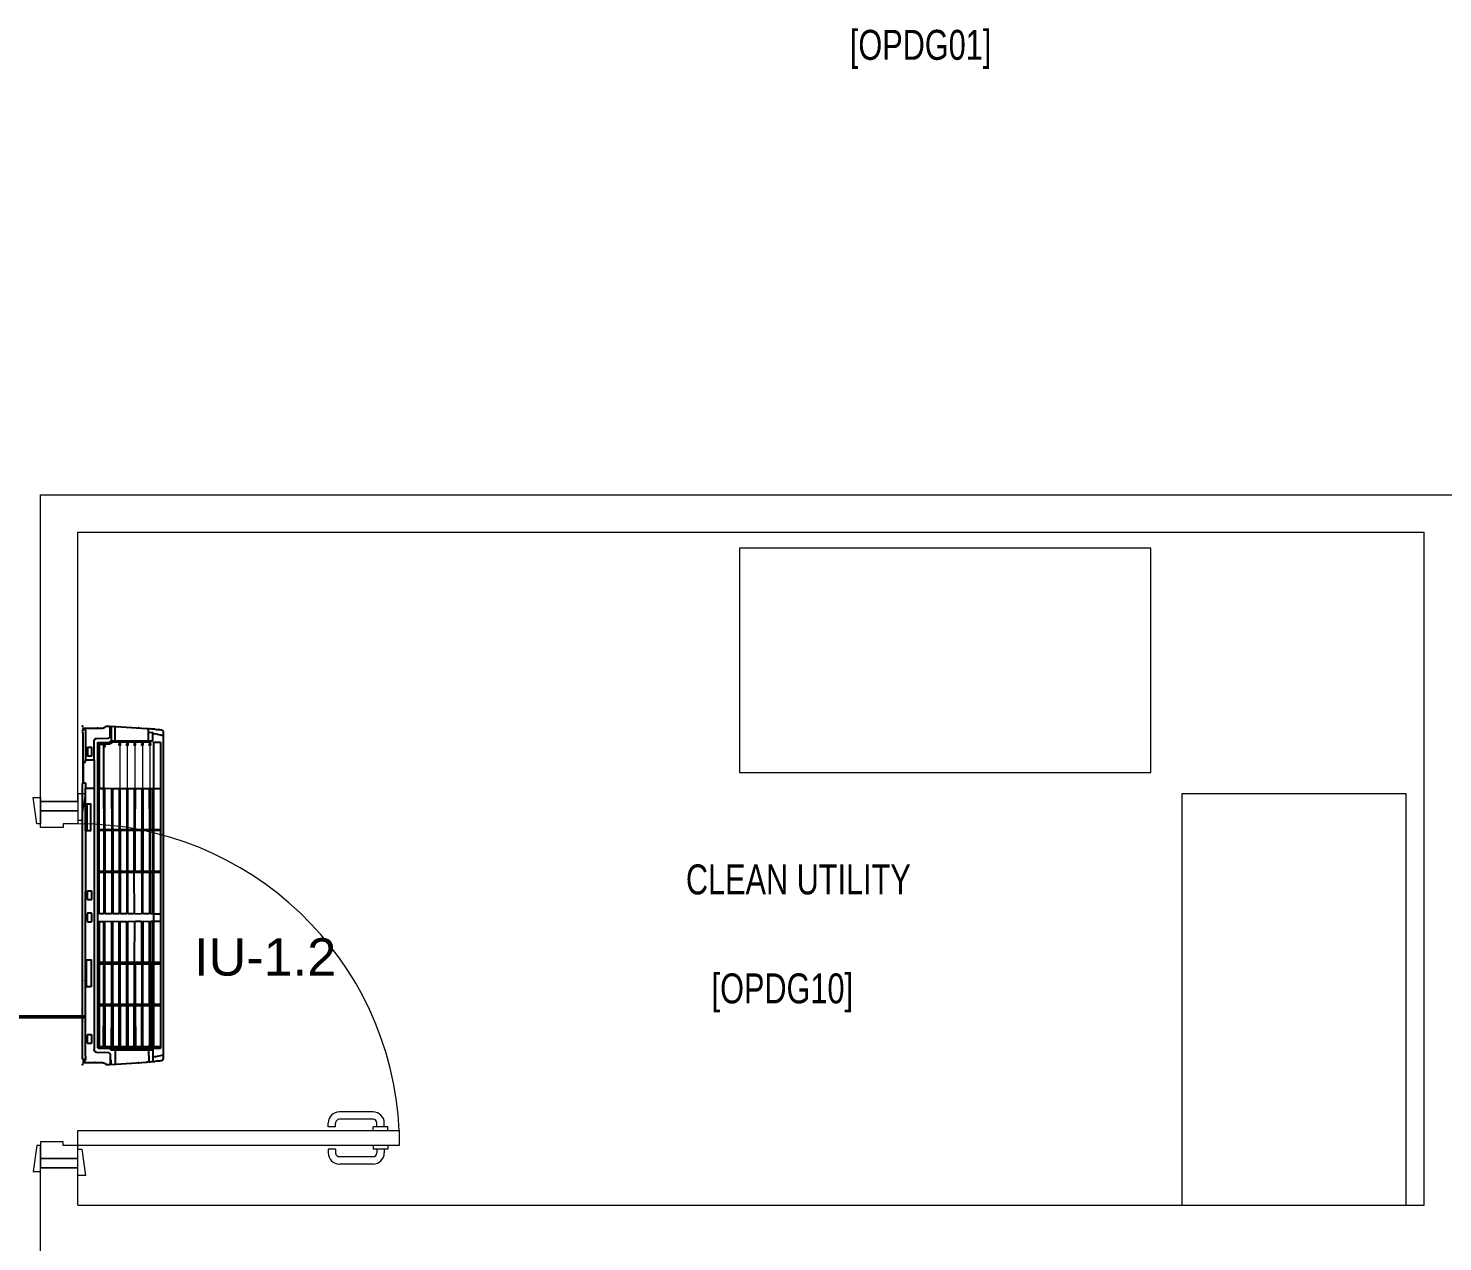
# Model space of a CAD drawing. Header units: millimetres. Extents: x -160614 to 59925, y -157025 to 0.
# Drawn here: x -135992 to -132209, y -107740 to -104495 of the extents above; entities that cross this region are included whole.
import ezdxf

# ---------------------------------------------------------------- set-up
doc = ezdxf.new("R2010")
doc.units = ezdxf.units.MM
doc.header["$LTSCALE"] = 8
for name, color, linetype, lineweight in [('72_EGR_BASE_TEXT', 9, 'Continuous', 5), ('72_EGR_EQP_TAG', 9, 'Continuous', 5), ('LOADING', 9, 'Continuous', 5), ('Walls', 9, 'Continuous', 5), ('Wooden Joinery', 9, 'Continuous', 5)]:
    doc.layers.add(name, color=color, linetype=linetype, lineweight=lineweight)
for name, color, linetype in [('A-Wall-cmu-patt', 9, 'Continuous'), ('DVM_INDOOR', 9, 'Continuous'), ('DVM_UNIT_BP', 9, 'Continuous'), ('DVM_UNIT_DP', 9, 'Continuous'), ('DVM_UNIT_LP', 9, 'Continuous'), ('REF', 42, 'Continuous')]:
    doc.layers.add(name, color=color, linetype=linetype)
doc.styles.add('ARIAL', font='arial.ttf')
doc.styles.add('X3G_ENTITY_2586FA', font='swisscl.ttf', dxfattribs={"height": 200})
doc.styles.add('X3G_ENTITY_2587E5', font='swisscl.ttf', dxfattribs={"height": 200})
doc.styles.add('X3G_ENTITY_258862', font='swisscl.ttf', dxfattribs={"height": 200})

# ---------------------------------------------------------------- blocks, each defined once
blk = doc.blocks.new('A$C72370EFE')
at = {"layer": 'Wooden Joinery'}
for p, q in [((-0.01, -0.03), (-0.01, -0.07)), ((0, -0.03), (-0.01, -0.03)), ((0.04, -0.03), (0.05, -0.03)), ((0.05, -0.03), (0.05, -0.07)), ((-0.05, -0.07), (-0.05, -0.16)), ((-0.03, -0.07), (-0.03, -0.16)), ((-0.01, -0.04), (-0.02, -0.04)), ((-0.01, -0.06), (-0.02, -0.06)), ((0, -0.07), (-0.01, -0.07)), ((0.04, -0.07), (0.05, -0.07)), ((0.05, -0.04), (0.06, -0.04)), ((0.05, -0.06), (0.06, -0.06)), ((0.07, -0.07), (0.07, -0.16)), ((0.09, -0.07), (0.09, -0.16)), ((-0.01, -0.17), (-0.02, -0.17)), ((-0.01, -0.17), (-0.01, -0.19)), ((0.05, -0.17), (0.06, -0.17)), ((0.05, -0.17), (0.05, -0.19)), ((-0.01, -0.19), (-0.02, -0.19)), ((0.05, -0.19), (0.06, -0.19))]:
    blk.add_line(p, q, dxfattribs=at)
for centre, radius, start, end in [((-0.02, -0.07), 0.03, 90, 180), ((-0.02, -0.07), 0.01, 90, 180), ((0.06, -0.07), 0.03, 0, 90), ((0.06, -0.07), 0.01, 0, 90), ((-0.02, -0.16), 0.03, 180, 270), ((-0.02, -0.16), 0.01, 180, 270), ((0.06, -0.16), 0.01, 270, 0), ((0.06, -0.16), 0.03, 270, 0)]:
    blk.add_arc(centre, radius, start, end, dxfattribs=at)
blk = doc.blocks.new('A$C5DAD61B4')
at = {"layer": 'Wooden Joinery'}
for points in [[(80, 959.1), (80, 969.1), (10, 979.1), (10, 959.1)], [(940, 959.1), (940, 969.1), (1010, 979.1), (1010, 959.1)], [(70, 859.1), (70, 849.1), (0, 839.1), (0, 859.1)], [(120, 859.1), (120, 0), (80, 0), (80, 859.1)], [(950, 859.1), (950, 849.1), (1020, 839.1), (1020, 859.1)]]:
    blk.add_lwpolyline(points, close=True, dxfattribs=at)
for points in [[(45, 859.1), (45, 959.1), (20, 959.1), (20, 859.1), (45, 859.1)], [(45, 859.1), (80, 859.1), (80, 899.1), (90, 899.1), (90, 959.1), (45, 959.1), (45, 859.1)], [(975, 859.1), (940, 859.1), (940, 899.1), (930, 899.1), (930, 959.1), (975, 959.1), (975, 859.1)], [(975, 859.1), (975, 959.1), (1000, 959.1), (1000, 859.1), (975, 859.1)]]:
    blk.add_lwpolyline(points, dxfattribs=at)
blk.add_arc((80, 859.1), 860, 272.666, 0, dxfattribs=at)
at = {"layer": 'Wooden Joinery', "xscale": 999.9999999998854, "yscale": 999.9999999998854, "zscale": 999.9999999998854, "rotation": 180}
blk.add_blockref('A$C72370EFE', (120, 0), dxfattribs=at)
blk = doc.blocks.new('GF1')
at = {"layer": 'LOADING', "color": 9}
for points in [[(-134090.4, -105885.3), (-134090.4, -106485.3), (-132990.4, -106485.3), (-132990.4, -105885.3)], [(-132907.2, -107642.6), (-132307.2, -107642.6), (-132307.2, -106542.6), (-132907.2, -106542.6)]]:
    blk.add_lwpolyline(points, close=True, dxfattribs=at)
at = {"layer": 'Walls', "color": 9}
for p, q in [((-135959.4, -106562.6), (-135959.4, -105742.6)), ((-135959.4, -105742.6), (-132159.4, -105742.6)), ((-135859.4, -106562.6), (-135859.4, -105842.6)), ((-135859.4, -105842.6), (-132259.4, -105842.6)), ((-132259.4, -107642.6), (-132259.4, -105842.6)), ((-135859.4, -106562.6), (-135959.4, -106562.6)), ((-135959.4, -107842.6), (-135959.4, -107542.6)), ((-135859.4, -107542.6), (-135959.4, -107542.6)), ((-135859.4, -107642.6), (-135859.4, -107542.6)), ((-135859.4, -107642.6), (-132259.4, -107642.6))]:
    blk.add_line(p, q, dxfattribs=at)
at = {"layer": 'Wooden Joinery', "color": 9, "rotation": 89.99999999999999}
blk.add_blockref('A$C5DAD61B4', (-135000.3, -107562.6), dxfattribs=at)
at = {"layer": '72_EGR_BASE_TEXT', "color": 9, "char_height": 80, "attachment_point": 2}
for s, insert, style in [('[OPDG01]', (-133605.8, -104499.7), 'X3G_ENTITY_2587E5'), ('CLEAN UTILITY', (-133932.7, -106731.2, 0), 'X3G_ENTITY_258862'), ('[OPDG10]', (-133975.6, -107022.6), 'X3G_ENTITY_2586FA')]:
    blk.add_mtext(s, dxfattribs=dict(at, insert=insert, style=style))
blk = doc.blocks.new('mmmm')
at = {"layer": 'DVM_INDOOR', "color": 0}
for p, q in [((118.9199, -9.2661), (118.9184, -9.2661)), ((118.9184, -9.2661), (118.9184, -9.938)), ((118.9199, -9.2661), (118.9254, -9.266)), ((118.9258, -9.2739), (118.9256, -9.2679)), ((118.976, -9.253), (118.9859, -9.2529)), ((118.9859, -9.2529), (118.9859, -9.2549)), ((118.9859, -9.2549), (118.9879, -9.2548)), ((118.9859, -9.2775), (118.9859, -9.2549)), ((118.9859, -9.2648), (118.9879, -9.2648)), ((118.9879, -9.2529), (119.0741, -9.259)), ((118.9879, -9.2548), (118.9879, -9.2529)), ((118.9879, -9.2548), (118.9879, -9.2648)), ((118.9979, -9.2891), (118.9979, -9.2551)), ((119.0795, -9.289), (119.0797, -9.2602)), ((119.09, -9.2892), (119.0901, -9.2615)), ((119.115, -10.0634), (119.1149, -9.2675)), ((118.9258, -9.2739), (118.9258, -9.6742)), ((118.9464, -9.9264), (118.9464, -9.2895)), ((118.9527, -9.283), (118.9809, -9.2825)), ((118.9554, -9.2944), (118.9554, -10.0365)), ((118.9564, -9.2934), (118.9844, -9.2931)), ((118.9589, -9.3963), (118.9589, -9.2975)), ((118.9596, -9.2968), (118.9695, -9.2969)), ((118.9698, -9.2975), (118.9701, -9.3962)), ((118.9724, -9.3963), (118.9724, -9.2975)), ((118.9731, -9.2968), (118.9889, -9.2969)), ((118.9879, -9.2891), (119.09, -9.2892)), ((118.9892, -9.2891), (118.9895, -9.3961)), ((118.9893, -9.2923), (118.9925, -9.2923)), ((118.9919, -9.3963), (118.9919, -9.2975)), ((119.0073, -9.2923), (118.9924, -9.2923)), ((118.9926, -9.2968), (119.0073, -9.2969)), ((119.0077, -9.2975), (119.008, -9.3961)), ((119.008, -9.293), (119.0079, -9.2969)), ((119.0083, -9.301), (119.0098, -9.301)), ((119.0102, -9.293), (119.0102, -9.2961)), ((119.0102, -9.3963), (119.0102, -9.2975)), ((119.0255, -9.2923), (119.0107, -9.2923)), ((119.0109, -9.2968), (119.0256, -9.2969)), ((119.026, -9.2975), (119.0263, -9.3962)), ((119.0262, -9.293), (119.0262, -9.2969)), ((119.0265, -9.301), (119.0284, -9.301)), ((119.0287, -9.3963), (119.0287, -9.2975)), ((119.0288, -9.293), (119.0288, -9.2961)), ((119.0293, -9.2969), (119.0439, -9.2969)), ((119.044, -9.2923), (119.0294, -9.2923)), ((119.0445, -9.2975), (119.0446, -9.3962)), ((119.0446, -9.293), (119.0446, -9.2969)), ((119.045, -9.301), (119.0465, -9.301)), ((119.0469, -9.293), (119.0469, -9.2961)), ((119.047, -9.3963), (119.0471, -9.2971)), ((119.0624, -9.2923), (119.0474, -9.2923)), ((119.0476, -9.2968), (119.0621, -9.2968)), ((119.0628, -9.2975), (119.063, -9.3963)), ((119.0631, -9.293), (119.0631, -9.2969)), ((119.0634, -9.301), (119.065, -9.301)), ((119.0653, -9.293), (119.0653, -9.2961)), ((119.0657, -9.2975), (119.0654, -9.3962)), ((119.066, -9.2968), (119.0808, -9.2969)), ((119.0807, -9.2923), (119.0661, -9.2923)), ((119.0813, -9.3962), (119.0814, -9.2973)), ((119.0814, -9.293), (119.0814, -9.2969)), ((119.0817, -9.301), (119.0833, -9.301)), ((119.0836, -9.2975), (119.0834, -9.2993)), ((119.0838, -9.293), (119.0895, -9.293)), ((119.0838, -9.2961), (119.0838, -9.293)), ((119.0838, -9.2971), (119.0838, -9.2961)), ((119.0895, -9.2961), (119.0838, -9.2961)), ((119.0838, -9.3963), (119.0839, -9.297)), ((119.0843, -9.2968), (119.0886, -9.2968)), ((119.0894, -9.2975), (119.0894, -9.2892)), ((119.0894, -9.2975), (119.0895, -9.3962)), ((119.0925, -9.2969), (119.1069, -9.2969)), ((119.1145, -9.2751), (119.1107, -9.2751)), ((118.9589, -9.4983), (118.9589, -9.4003)), ((118.9596, -9.3969), (118.9694, -9.3969)), ((118.9694, -9.3998), (118.9596, -9.3998)), ((118.9701, -9.4005), (118.9701, -9.4982)), ((118.9724, -9.4005), (118.9724, -9.4982)), ((118.9731, -9.3969), (118.9888, -9.3968)), ((118.9888, -9.3997), (118.9731, -9.3998)), ((118.9895, -9.4003), (118.9895, -9.4982)), ((118.9919, -9.4005), (118.9919, -9.4982)), ((118.9926, -9.3969), (119.0073, -9.3968)), ((119.0073, -9.3997), (118.9926, -9.3998)), ((119.008, -9.4003), (119.008, -9.4982)), ((119.0102, -9.4005), (119.0103, -9.4982)), ((119.0109, -9.3969), (119.0256, -9.3968)), ((119.0256, -9.3997), (119.0109, -9.3998)), ((119.0263, -9.4003), (119.0263, -9.4982)), ((119.0287, -9.4005), (119.0287, -9.4982)), ((119.0294, -9.3969), (119.0439, -9.3968)), ((119.0439, -9.3997), (119.0294, -9.3998)), ((119.0446, -9.4983), (119.0446, -9.4003)), ((119.047, -9.4982), (119.047, -9.4005)), ((119.0477, -9.3969), (119.0623, -9.3969)), ((119.0623, -9.3998), (119.0477, -9.3998)), ((119.063, -9.4984), (119.063, -9.4004)), ((119.0654, -9.4005), (119.0654, -9.4982)), ((119.0661, -9.3969), (119.0807, -9.3968)), ((119.0807, -9.3997), (119.0661, -9.3998)), ((119.0814, -9.4003), (119.0813, -9.4983)), ((119.0837, -9.4982), (119.0838, -9.4005)), ((119.0845, -9.3969), (119.0888, -9.3969)), ((119.0888, -9.3998), (119.0845, -9.3998)), ((119.0895, -9.4004), (119.0894, -9.4983)), ((119.093, -9.3969), (119.1074, -9.3968)), ((119.1074, -9.3997), (119.093, -9.3998)), ((118.9589, -9.6014), (118.9589, -9.5025)), ((118.9596, -9.4989), (118.9694, -9.4989)), ((118.9694, -9.5018), (118.9596, -9.5018)), ((118.9701, -9.5025), (118.9701, -9.6015)), ((118.9724, -9.5025), (118.9724, -9.6014)), ((118.9731, -9.4989), (118.9888, -9.4988)), ((118.9888, -9.5017), (118.9731, -9.5018)), ((118.9895, -9.5023), (118.9896, -9.6014)), ((118.9919, -9.5025), (118.9919, -9.6014)), ((118.9926, -9.4989), (119.0073, -9.4988)), ((119.0073, -9.5017), (118.9926, -9.5018)), ((119.008, -9.5023), (119.008, -9.6014)), ((119.0102, -9.5025), (119.0103, -9.6014)), ((119.0109, -9.4989), (119.0256, -9.4988)), ((119.0256, -9.5017), (119.0109, -9.5018)), ((119.0263, -9.5023), (119.0262, -9.6014)), ((119.0287, -9.5025), (119.0288, -9.6014)), ((119.0294, -9.4989), (119.0439, -9.4988)), ((119.0439, -9.5017), (119.0294, -9.5018)), ((119.0447, -9.6014), (119.0446, -9.5023)), ((119.0477, -9.4989), (119.0623, -9.4989)), ((119.0622, -9.5017), (119.0478, -9.5018)), ((119.0629, -9.5023), (119.0629, -9.6013)), ((119.0654, -9.6014), (119.0654, -9.5025)), ((119.0661, -9.4989), (119.0806, -9.4989)), ((119.0806, -9.5017), (119.0661, -9.5018)), ((119.0813, -9.5023), (119.0813, -9.6015)), ((119.0837, -9.5024), (119.0838, -9.6015)), ((119.0844, -9.4988), (119.0887, -9.4988)), ((119.0887, -9.5017), (119.0844, -9.5017)), ((119.0894, -9.5023), (119.0894, -9.6013)), ((119.093, -9.4989), (119.1074, -9.4988)), ((119.1077, -9.5019), (119.093, -9.5018)), ((118.9596, -9.602), (118.9694, -9.602)), ((118.9731, -9.6021), (118.9888, -9.602)), ((118.9926, -9.6021), (119.0073, -9.602)), ((119.011, -9.602), (119.0255, -9.602)), ((119.0295, -9.6021), (119.044, -9.602)), ((119.0478, -9.6021), (119.0623, -9.6021)), ((119.0661, -9.6021), (119.0807, -9.602)), ((119.0845, -9.6021), (119.0887, -9.6021)), ((119.0929, -9.6023), (119.1074, -9.6022)), ((118.9589, -9.6214), (118.9589, -9.7204)), ((118.9596, -9.6208), (118.9694, -9.6208)), ((118.9701, -9.7204), (118.9701, -9.6214)), ((118.9701, -9.7204), (118.9701, -9.6214)), ((118.9724, -9.7204), (118.9724, -9.6215)), ((118.9731, -9.6208), (118.9888, -9.6208)), ((118.9895, -9.7206), (118.9896, -9.6215)), ((118.9919, -9.7204), (118.9919, -9.6215)), ((118.9926, -9.6208), (119.0073, -9.6209)), ((119.008, -9.7205), (119.008, -9.6214)), ((119.0102, -9.7204), (119.0103, -9.6215)), ((119.011, -9.6208), (119.0255, -9.6209)), ((119.0263, -9.7205), (119.0262, -9.6215)), ((119.0288, -9.6214), (119.0287, -9.7204)), ((119.0295, -9.6208), (119.044, -9.6208)), ((119.0447, -9.6214), (119.0446, -9.7205)), ((119.0478, -9.6207), (119.0623, -9.6208)), ((119.0629, -9.7205), (119.0629, -9.6215)), ((119.0654, -9.6214), (119.0654, -9.7203)), ((119.0661, -9.6208), (119.0807, -9.6208)), ((119.0813, -9.7205), (119.0813, -9.6214)), ((119.0837, -9.7204), (119.0838, -9.6214)), ((119.0845, -9.6208), (119.0887, -9.6208)), ((119.0894, -9.7205), (119.0894, -9.6215)), ((119.0929, -9.6206), (119.1074, -9.6206)), ((118.9258, -9.8224), (118.9258, -9.6742)), ((118.9694, -9.7211), (118.9596, -9.7211)), ((118.9888, -9.7211), (118.9731, -9.7211)), ((119.0073, -9.7211), (118.9926, -9.7211)), ((119.0256, -9.7211), (119.0109, -9.7211)), ((119.0439, -9.7211), (119.0294, -9.7211)), ((119.0622, -9.7211), (119.0478, -9.7211)), ((119.0806, -9.7211), (119.0661, -9.721)), ((119.1077, -9.721), (119.093, -9.7211)), ((118.9589, -9.7246), (118.9589, -9.8225)), ((118.9596, -9.7239), (118.9694, -9.7239)), ((118.9701, -9.8224), (118.9701, -9.7246)), ((118.9701, -9.8224), (118.9701, -9.7246)), ((118.9724, -9.8224), (118.9724, -9.7246)), ((118.9731, -9.7239), (118.9888, -9.724)), ((118.9895, -9.8226), (118.9895, -9.7247)), ((118.9919, -9.8224), (118.9919, -9.7246)), ((118.9926, -9.7239), (119.0073, -9.724)), ((119.008, -9.8225), (119.008, -9.7246)), ((119.0102, -9.8224), (119.0103, -9.7246)), ((119.0109, -9.7239), (119.0256, -9.724)), ((119.0263, -9.8225), (119.0263, -9.7246)), ((119.0287, -9.7246), (119.0287, -9.8224)), ((119.0294, -9.7239), (119.0439, -9.724)), ((119.0446, -9.7245), (119.0446, -9.8225)), ((119.047, -9.7246), (119.047, -9.8224)), ((119.0477, -9.7239), (119.0623, -9.7239)), ((119.063, -9.7245), (119.063, -9.8224)), ((119.0654, -9.8224), (119.0654, -9.7246)), ((119.0661, -9.7239), (119.0806, -9.724)), ((119.0814, -9.8225), (119.0813, -9.7245)), ((119.0837, -9.7246), (119.0838, -9.8224)), ((119.0887, -9.7211), (119.0844, -9.7211)), ((119.0844, -9.724), (119.0887, -9.724)), ((119.0895, -9.8224), (119.0894, -9.7246)), ((119.093, -9.7239), (119.1074, -9.724)), ((118.9184, -9.7858), (118.9184, -9.9307)), ((118.9258, -9.8224), (118.9258, -9.9264)), ((118.9694, -9.8231), (118.9596, -9.8231)), ((118.9888, -9.8231), (118.9731, -9.8231)), ((119.0073, -9.8231), (118.9926, -9.8231)), ((119.0256, -9.8231), (119.0109, -9.8231)), ((119.0439, -9.8232), (119.0294, -9.8231)), ((119.0623, -9.823), (119.0477, -9.8231)), ((119.0807, -9.8232), (119.0661, -9.8231)), ((119.0888, -9.8231), (119.0845, -9.8231)), ((119.1074, -9.8232), (119.093, -9.8231)), ((118.9589, -9.8266), (118.9589, -9.9253)), ((118.9596, -9.8259), (118.9694, -9.8259)), ((118.9698, -9.9253), (118.9701, -9.8266)), ((118.9698, -9.9253), (118.9701, -9.8266)), ((118.9724, -9.8266), (118.9724, -9.9253)), ((118.9731, -9.8259), (118.9888, -9.826)), ((118.9893, -9.9251), (118.9895, -9.8267)), ((118.9919, -9.8266), (118.992, -9.9251)), ((118.9926, -9.8259), (119.0073, -9.826)), ((119.0078, -9.9252), (119.008, -9.8267)), ((119.0102, -9.8266), (119.0104, -9.9251)), ((119.0109, -9.8259), (119.0256, -9.826)), ((119.026, -9.9251), (119.0263, -9.8266)), ((119.0287, -9.8266), (119.0288, -9.9251)), ((119.0294, -9.8259), (119.0439, -9.826)), ((119.0445, -9.9251), (119.0446, -9.8266)), ((119.047, -9.8266), (119.0472, -9.9251)), ((119.0477, -9.8259), (119.0623, -9.8259)), ((119.0628, -9.9252), (119.063, -9.8266)), ((119.0657, -9.9253), (119.0654, -9.8266)), ((119.0661, -9.8259), (119.0807, -9.8261)), ((119.0812, -9.9251), (119.0813, -9.8266)), ((119.0839, -9.9251), (119.0838, -9.8265)), ((119.0845, -9.8259), (119.0888, -9.826)), ((119.0894, -9.9252), (119.0895, -9.8266)), ((119.093, -9.8259), (119.1074, -9.826)), ((118.9256, -9.9393), (118.9256, -9.9264)), ((118.9256, -9.9264), (118.9464, -9.9264)), ((118.9464, -9.9955), (118.9464, -9.9264)), ((118.9589, -10.0333), (118.9589, -9.9253)), ((118.9589, -9.9267), (118.9702, -9.9267)), ((118.9596, -9.926), (118.9695, -9.9259)), ((118.9702, -9.9267), (118.9702, -10.0334)), ((118.9731, -9.9262), (118.9886, -9.9258)), ((118.9927, -9.9258), (119.0075, -9.9258)), ((119.0111, -9.9258), (119.0253, -9.9258)), ((119.0296, -9.9258), (119.0437, -9.9258)), ((119.0478, -9.9258), (119.0621, -9.9258)), ((119.0664, -9.9258), (119.0805, -9.926)), ((119.0846, -9.9258), (119.0887, -9.9258)), ((119.0925, -9.9259), (119.1069, -9.9259)), ((118.9184, -9.938), (118.9209, -9.9396)), ((118.9199, -9.9389), (118.9199, -10.0614)), ((118.9209, -9.9394), (118.9256, -9.9393)), ((118.9209, -9.9394), (118.9209, -9.9899)), ((118.9209, -9.9899), (118.9256, -9.99)), ((118.9256, -9.99), (118.9256, -9.9954)), ((118.9256, -9.9954), (118.9464, -9.9955)), ((118.9258, -10.0638), (118.9258, -9.9954)), ((118.9464, -9.9955), (118.9464, -10.0413)), ((118.9702, -10.0341), (118.9701, -10.0295)), ((118.9705, -10.0254), (118.9722, -10.0254)), ((118.9724, -10.0341), (118.9724, -10.0303)), ((119.0083, -10.0297), (119.0098, -10.0297)), ((119.0265, -10.0297), (119.0284, -10.0297)), ((119.045, -10.0297), (119.0465, -10.0297)), ((119.0634, -10.0297), (119.065, -10.0297)), ((119.0817, -10.0297), (119.0833, -10.0297)), ((118.9184, -10.0667), (118.9184, -10.0642)), ((118.9527, -10.0478), (118.9809, -10.0483)), ((118.9564, -10.0375), (118.9844, -10.0377)), ((118.9596, -10.034), (118.9695, -10.0341)), ((118.9695, -10.0341), (118.9731, -10.0341)), ((118.9731, -10.0341), (118.9844, -10.0342)), ((118.9859, -10.0533), (118.9859, -10.0765)), ((118.9879, -10.0418), (119.09, -10.0416)), ((118.9879, -10.0533), (118.9879, -10.0418)), ((118.9879, -10.076), (118.9879, -10.0533)), ((118.9893, -10.0384), (118.9925, -10.0384)), ((119.0073, -10.0384), (118.9924, -10.0384)), ((118.9979, -10.0418), (118.9979, -10.0758)), ((119.0073, -10.0385), (119.0109, -10.0385)), ((119.008, -10.0377), (119.0079, -10.0339)), ((119.0102, -10.0377), (119.0102, -10.0347)), ((119.0255, -10.0384), (119.0107, -10.0384)), ((119.0262, -10.0377), (119.0262, -10.0339)), ((119.0288, -10.0377), (119.0288, -10.0347)), ((119.044, -10.0384), (119.0294, -10.0384)), ((119.0446, -10.0377), (119.0446, -10.0339)), ((119.0469, -10.0377), (119.0469, -10.0347)), ((119.0624, -10.0384), (119.0474, -10.0384)), ((119.0631, -10.0377), (119.0631, -10.0339)), ((119.0653, -10.0377), (119.0653, -10.0347)), ((119.0807, -10.0384), (119.0661, -10.0384)), ((119.0795, -10.0418), (119.0795, -10.0667)), ((119.0795, -10.0626), (119.0896, -10.062)), ((119.0814, -10.0377), (119.0814, -10.0339)), ((119.0836, -10.0377), (119.0836, -10.0347)), ((119.0896, -10.062), (119.09, -10.0596)), ((119.09, -10.0416), (119.09, -10.0596)), ((119.09, -10.0596), (119.0972, -10.0587)), ((119.1107, -10.0558), (119.1145, -10.0557)), ((118.9209, -10.0704), (118.9192, -10.0688)), ((118.9212, -10.0704), (118.9212, -10.0729)), ((118.976, -10.0778), (118.9859, -10.0779)), ((118.9859, -10.076), (118.9879, -10.076)), ((118.9859, -10.0779), (118.9859, -10.076)), ((118.9879, -10.0779), (119.0741, -10.0719)), ((118.9879, -10.076), (118.9879, -10.0779)), ((119.0795, -10.0667), (119.0797, -10.0707))]:
    blk.add_line(p, q, dxfattribs=at)
at = {"layer": 'DVM_INDOOR', "color": 0, "lineweight": 0}
for p, q in [((119.0091, -10.0297), (119.0091, -9.9253)), ((119.0275, -10.0297), (119.0275, -9.9253)), ((119.0458, -10.0297), (119.0458, -9.9253)), ((119.0642, -10.0297), (119.0642, -9.9253)), ((119.0825, -10.0297), (119.0825, -9.9253))]:
    blk.add_line(p, q, dxfattribs=at)
at = {"layer": 'DVM_INDOOR', "color": 0}
for points in [[(118.9199, -9.2661), (118.9199, -9.2579), (118.9672, -9.2579, 0.126177), (118.972, -9.2567, 0.12288), (118.9756, -9.2534, -0.148162), (118.976, -9.253, 0.963175)], [(118.9301, -9.3246), (118.9301, -9.3064, -0.402614), (118.9312, -9.3052), (118.9397, -9.3052, -0.444927), (118.9409, -9.3064), (118.9409, -9.3246, -0.414234), (118.9397, -9.3257), (118.9312, -9.3257, -0.442551), (118.9301, -9.3246)], [(119.0922, -9.2933), (119.0922, -10.0375, 0.416565), (119.0933, -10.0386), (119.107, -10.0386, 0.414175), (119.1081, -10.0375), (119.1081, -9.2933, 0.414221), (119.107, -9.2923), (119.0933, -9.2923, 0.410074), (119.0922, -9.2933, 0.410074)], [(118.9301, -9.6205), (118.9301, -9.6023, -0.402614), (118.9312, -9.6012), (118.9397, -9.6012, -0.444927), (118.9409, -9.6023), (118.9409, -9.6205, -0.414234), (118.9397, -9.6217), (118.9312, -9.6217, -0.442551), (118.9301, -9.6205)], [(118.9299, -9.6744), (118.9299, -9.6565, -0.414214), (118.9314, -9.6549), (118.9393, -9.6549, -0.414209), (118.9409, -9.6565), (118.9409, -9.6744, -0.414214), (118.9393, -9.6759), (118.9314, -9.6759, -0.414219), (118.9299, -9.6744, 0.000008)], [(118.9303, -10.0245), (118.9303, -10.0063, -0.402614), (118.9314, -10.0052), (118.9399, -10.0052, -0.444927), (118.9411, -10.0063), (118.9411, -10.0245, -0.414234), (118.9399, -10.0257), (118.9314, -10.0257, -0.442551), (118.9303, -10.0245)], [(118.9199, -10.0694), (118.9199, -10.0729), (118.9672, -10.0729, -0.126177), (118.972, -10.0741, -0.12288), (118.9756, -10.0775, 0.141469), (118.976, -10.0778)]]:
    blk.add_lwpolyline(points, format="xyb", dxfattribs=at)
for points in [[(118.9394, -9.4424), (118.9279, -9.4424), (118.9279, -9.5084), (118.9394, -9.5084), (118.9394, -9.4424)], [(118.9294, -9.8234), (118.9384, -9.8234), (118.9384, -9.8875), (118.9288, -9.8875), (118.9288, -9.8234), (118.9294, -9.8234)]]:
    blk.add_lwpolyline(points, dxfattribs=at)
for centre, radius, start, end in [((118.9205, -9.2649), 0.00455, 45.592, 97.4615), ((118.9171, -9.2669), 0.00836, 6.8563, 39.8032), ((118.9129, -9.2679), 0.0127, 359.9693, 8.9907), ((119.0737, -9.2806), 0.0216, 73.7089, 88.9315), ((119.168, -8.14), 1.1233, 265.4925, 266.2639), ((119.0697, -9.4707), 0.2004, 82.0967, 84.2913), ((119.082, -9.5193), 0.2587, 83.9088, 87.1481), ((119.0894, -9.3405), 0.0688, 71.9785, 83.5049), ((119.1094, -9.2677), 0.00561, 2.2363, 89.2683), ((118.9529, -9.2895), 0.0065, 91, 180), ((118.9564, -9.2944), 0.001, 90.4983, 180.0001), ((118.9596, -9.2975), 0.00069, 89.1505, 180.3497), ((118.9691, -9.2976), 0.00071, 0.7783, 60.0916), ((118.9731, -9.2975), 0.00069, 89.1505, 180.3497), ((118.9809, -9.2775), 0.005, 270.9997, 0.0003), ((118.9843, -9.2916), 0.00153, 270.9361, 8.4075), ((118.9879, -9.2911), 0.00202, 90.261, 186.5127), ((118.9885, -9.2975), 0.00071, 0.7783, 60.0916), ((118.9926, -9.2975), 0.00069, 89.1505, 180.3497), ((119.0073, -9.293), 0.00069, 359.1823, 89.6277), ((119.007, -9.2975), 0.00071, 0.7783, 60.0916), ((119.0427, -9.2948), 0.0348, 183.3813, 187.2101), ((119.005, -9.3001), 0.0033, 358.4879, 15.9436), ((119.0335, -9.3), 0.0253, 180.2932, 182.236), ((119.0203, -9.3008), 0.0105, 171.697, 181.0717), ((118.9994, -9.2969), 0.0108, 347.004, 4.1898), ((119.0109, -9.293), 0.000701, 103.0528, 180.0438), ((119.0109, -9.2975), 0.00069, 89.1505, 180.3497), ((119.0255, -9.293), 0.00069, 359.1823, 89.6277), ((119.0253, -9.2975), 0.00071, 0.7783, 60.0916), ((119.0252, -9.2975), 0.00071, 0.7783, 60.0916), ((119.061, -9.2948), 0.0348, 183.3813, 187.2101), ((119.0232, -9.3001), 0.0033, 358.4879, 15.9436), ((119.0518, -9.3), 0.0253, 180.2932, 182.236), ((119.0389, -9.3008), 0.0105, 171.697, 181.0717), ((119.018, -9.2969), 0.0108, 347.004, 4.1898), ((119.0295, -9.293), 0.000701, 103.0528, 180.0438), ((119.0295, -9.2975), 0.00069, 89.1505, 180.3497), ((119.0439, -9.2975), 0.000596, 357.8507, 94.9045), ((119.0439, -9.293), 0.00069, 359.1823, 89.6277), ((119.0794, -9.2948), 0.0348, 183.3813, 187.2101), ((119.0417, -9.3001), 0.0033, 358.4879, 15.9436), ((119.0702, -9.3), 0.0253, 180.2932, 182.236), ((119.057, -9.3008), 0.0105, 171.697, 181.0717), ((119.0361, -9.2969), 0.0108, 347.004, 4.1898), ((119.0476, -9.293), 0.000701, 103.0528, 180.0438), ((119.0476, -9.2975), 0.00069, 89.1505, 180.3497), ((119.0621, -9.2975), 0.000694, 359.4649, 88.8459), ((119.0624, -9.2975), 0.000596, 357.8507, 94.9045), ((119.0624, -9.293), 0.00069, 359.1823, 89.6277), ((119.0978, -9.2948), 0.0348, 183.3813, 187.2101), ((119.0601, -9.3001), 0.0033, 358.4879, 15.9436), ((119.0887, -9.3), 0.0253, 180.2932, 182.236), ((119.0754, -9.3008), 0.0105, 171.697, 181.0717), ((119.0546, -9.2969), 0.0108, 347.004, 4.1898), ((119.066, -9.293), 0.000701, 103.0528, 180.0438), ((119.066, -9.2975), 0.00069, 89.1505, 180.3497), ((119.0663, -9.2975), 0.000621, 79.5705, 188.1736), ((119.0807, -9.293), 0.00069, 359.1823, 89.6277), ((119.0808, -9.2975), 0.000596, 357.8507, 94.9045), ((119.1161, -9.2948), 0.0348, 183.3813, 187.2101), ((119.0784, -9.3001), 0.0033, 358.4879, 15.9436), ((119.107, -9.3), 0.0253, 180.2932, 182.236), ((119.0937, -9.3008), 0.0105, 171.697, 181.0717), ((119.0843, -9.2975), 0.00069, 89.1505, 180.3497), ((119.0887, -9.2975), 0.000669, 356.355, 100.698), ((119.0926, -9.2973), 0.000346, 93.4268, 172.5174), ((119.107, -9.2978), 0.000875, 349.6348, 100.4326), ((118.9596, -9.3962), 0.0007, 185.5752, 270.0175), ((118.9596, -9.4005), 0.0007, 89.9616, 179.9565), ((118.9694, -9.3962), 0.000701, 270.4471, 350.0993), ((118.9694, -9.4005), 0.0007, 5.6771, 86.5518), ((118.9731, -9.3962), 0.0007, 185.5752, 270.0175), ((118.9731, -9.4005), 0.0007, 89.9616, 179.9565), ((118.9888, -9.3961), 0.000701, 270.4471, 350.0993), ((118.9888, -9.4004), 0.0007, 5.6771, 86.5518), ((118.9926, -9.3962), 0.0007, 185.5752, 270.0175), ((118.9926, -9.4005), 0.0007, 89.9616, 179.9565), ((119.0073, -9.3961), 0.000701, 270.4471, 350.0993), ((119.0073, -9.4004), 0.0007, 5.6771, 86.5518), ((119.0109, -9.3962), 0.0007, 185.5752, 270.0175), ((119.0109, -9.4005), 0.0007, 89.9616, 179.9565), ((119.0256, -9.3961), 0.000701, 270.4471, 350.0993), ((119.0256, -9.4004), 0.0007, 5.6771, 86.5518), ((119.0294, -9.3962), 0.0007, 185.5752, 270.0175), ((119.0294, -9.4005), 0.0007, 89.9616, 179.9565), ((119.0439, -9.3961), 0.000701, 270.4471, 350.0993), ((119.0439, -9.4004), 0.0007, 5.6771, 86.5518), ((119.0477, -9.3962), 0.0007, 185.5752, 270.0175), ((119.0477, -9.4005), 0.0007, 89.9616, 179.9565), ((119.0623, -9.3962), 0.000702, 270.4596, 355.78), ((119.0623, -9.4005), 0.0007, 5.6771, 86.5518), ((119.0661, -9.3962), 0.0007, 185.5752, 270.0175), ((119.0661, -9.4005), 0.0007, 89.9616, 179.9565), ((119.0807, -9.3961), 0.000701, 270.4471, 350.0993), ((119.0807, -9.4004), 0.0007, 5.6771, 86.5518), ((119.0845, -9.3962), 0.0007, 185.5752, 270.0175), ((119.0845, -9.4005), 0.0007, 89.9616, 179.9565), ((119.0888, -9.3962), 0.000701, 270.4471, 350.0993), ((119.0888, -9.4005), 0.0007, 5.6771, 86.5518), ((119.093, -9.3961), 0.000782, 194.2991, 276.1126), ((119.0929, -9.4005), 0.0007, 78.96, 187.6274), ((119.1074, -9.3961), 0.000701, 270.4471, 350.0993), ((119.1074, -9.4004), 0.0007, 5.6771, 86.5518), ((118.9596, -9.4982), 0.0007, 185.5752, 270.0175), ((118.9596, -9.5025), 0.0007, 89.9616, 179.9565), ((118.9694, -9.4982), 0.000701, 270.4471, 350.0993), ((118.9694, -9.5025), 0.0007, 5.6771, 86.5518), ((118.9731, -9.4982), 0.0007, 185.5752, 270.0175), ((118.9731, -9.5025), 0.0007, 89.9616, 179.9565), ((118.9888, -9.4981), 0.000701, 270.4471, 350.0993), ((118.9888, -9.5024), 0.0007, 5.6771, 86.5518), ((118.9925, -9.4983), 0.000619, 174.0491, 272.9554), ((118.9926, -9.5025), 0.0007, 89.9616, 179.9565), ((119.0073, -9.4981), 0.000701, 270.4471, 350.0993), ((119.0073, -9.5024), 0.0007, 5.6771, 86.5518), ((119.0109, -9.5025), 0.0007, 89.9616, 179.9565), ((119.0109, -9.4983), 0.000619, 174.0491, 272.9554), ((119.0256, -9.4981), 0.000701, 270.4471, 350.0993), ((119.0256, -9.5024), 0.0007, 5.6771, 86.5518), ((119.0293, -9.4983), 0.000619, 174.0491, 272.9554), ((119.0294, -9.5025), 0.0007, 89.9616, 179.9565), ((119.0439, -9.4981), 0.000701, 270.4471, 350.0993), ((119.0439, -9.5024), 0.0007, 5.6771, 86.5518), ((119.0476, -9.4983), 0.000619, 174.0491, 272.9554), ((119.0478, -9.5025), 0.0007, 89.9616, 179.9565), ((119.0622, -9.5024), 0.0007, 5.6771, 86.5518), ((119.0623, -9.4982), 0.000701, 270.4471, 350.0993), ((119.0661, -9.4983), 0.000619, 174.0491, 272.9554), ((119.0661, -9.5025), 0.0007, 89.9616, 179.9565), ((119.0806, -9.4982), 0.000701, 270.4471, 350.0993), ((119.0806, -9.5024), 0.0007, 5.6771, 86.5518), ((119.0844, -9.4981), 0.0007, 185.5752, 270.0175), ((119.0844, -9.5024), 0.0007, 89.9616, 179.9565), ((119.0887, -9.4981), 0.000701, 270.4471, 350.0993), ((119.0887, -9.5024), 0.0007, 5.6771, 86.5518), ((119.093, -9.4981), 0.000782, 194.2991, 276.1126), ((119.0929, -9.5025), 0.0007, 78.96, 187.6274), ((118.9596, -9.6013), 0.0007, 185.5752, 270.0175), ((118.9694, -9.6013), 0.000701, 270.4471, 350.0993), ((118.9731, -9.6014), 0.0007, 185.5752, 270.0175), ((118.9888, -9.6013), 0.000701, 270.4471, 350.0993), ((118.9926, -9.6014), 0.0007, 185.5752, 270.0175), ((119.0073, -9.6013), 0.000701, 270.4471, 350.0993), ((119.011, -9.6013), 0.0007, 185.5752, 270.0175), ((119.0255, -9.6013), 0.000701, 270.4471, 350.0993), ((119.0295, -9.6014), 0.0007, 185.5752, 270.0175), ((119.044, -9.6013), 0.000701, 270.4471, 350.0993), ((119.0478, -9.6014), 0.0007, 185.5752, 270.0175), ((119.0623, -9.6014), 0.000701, 270.4471, 350.0993), ((119.0661, -9.6014), 0.0007, 185.5752, 270.0175), ((119.0807, -9.6014), 0.000657, 269.0568, 351.3167), ((119.0845, -9.6014), 0.0007, 185.5752, 270.0175), ((119.0885, -9.6012), 0.000912, 284.0068, 353.5205), ((119.0929, -9.6016), 0.0007, 185.5752, 270.0175), ((118.9596, -9.6215), 0.0007, 89.9825, 174.4248), ((118.9694, -9.6215), 0.000701, 9.9007, 89.5529), ((118.9694, -9.6215), 0.000701, 9.9007, 89.5529), ((118.9731, -9.6215), 0.0007, 89.9825, 174.4248), ((118.9888, -9.6215), 0.000701, 9.9007, 89.5529), ((118.9926, -9.6215), 0.0007, 89.9825, 174.4248), ((119.0073, -9.6216), 0.000701, 9.9007, 89.5529), ((119.011, -9.6215), 0.0007, 89.9825, 174.4248), ((119.0255, -9.6216), 0.000701, 9.9007, 89.5529), ((119.0295, -9.6215), 0.0007, 89.9825, 174.4248), ((119.044, -9.6215), 0.000701, 9.9007, 89.5529), ((119.0478, -9.6214), 0.0007, 89.9825, 174.4248), ((119.0623, -9.6215), 0.000701, 9.9007, 89.5529), ((119.0661, -9.6215), 0.0007, 89.9825, 174.4248), ((119.0807, -9.6215), 0.000657, 8.6833, 90.9432), ((119.0845, -9.6215), 0.0007, 89.9825, 174.4248), ((119.0885, -9.6216), 0.000912, 6.4795, 75.9932), ((119.0929, -9.6213), 0.0007, 89.9825, 174.4248), ((118.9596, -9.7204), 0.0007, 180.0435, 270.0384), ((118.9694, -9.7204), 0.0007, 273.4482, 354.3229), ((118.9694, -9.7204), 0.0007, 273.4482, 354.3229), ((118.9731, -9.7204), 0.0007, 180.0435, 270.0384), ((118.9888, -9.7204), 0.0007, 273.4482, 354.3229), ((118.9926, -9.7204), 0.0007, 180.0435, 270.0384), ((119.0073, -9.7204), 0.0007, 273.4482, 354.3229), ((119.0109, -9.7204), 0.0007, 180.0435, 270.0384), ((119.0256, -9.7204), 0.0007, 273.4482, 354.3229), ((119.0294, -9.7204), 0.0007, 180.0435, 270.0384), ((119.0439, -9.7204), 0.0007, 273.4482, 354.3229), ((119.0478, -9.7204), 0.0007, 180.0435, 270.0384), ((119.0622, -9.7204), 0.0007, 273.4482, 354.3229), ((119.0661, -9.7203), 0.0007, 180.0435, 270.0384), ((119.0806, -9.7204), 0.0007, 273.4482, 354.3229), ((119.0844, -9.7204), 0.0007, 180.0435, 270.0384), ((119.0887, -9.7204), 0.0007, 273.4482, 354.3229), ((119.0929, -9.7204), 0.0007, 172.3726, 281.04), ((118.9596, -9.7246), 0.0007, 89.9825, 174.4248), ((118.9694, -9.7246), 0.000701, 9.9007, 89.5529), ((118.9694, -9.7246), 0.000701, 9.9007, 89.5529), ((118.9731, -9.7246), 0.0007, 89.9825, 174.4248), ((118.9888, -9.7247), 0.000701, 9.9007, 89.5529), ((118.9925, -9.7246), 0.000619, 87.0446, 185.9509), ((119.0073, -9.7247), 0.000701, 9.9007, 89.5529), ((119.0109, -9.7246), 0.000619, 87.0446, 185.9509), ((119.0256, -9.7247), 0.000701, 9.9007, 89.5529), ((119.0293, -9.7246), 0.000619, 87.0446, 185.9509), ((119.0439, -9.7247), 0.000701, 9.9007, 89.5529), ((119.0476, -9.7246), 0.000619, 87.0446, 185.9509), ((119.0623, -9.7246), 0.000701, 9.9007, 89.5529), ((119.0661, -9.7245), 0.000619, 87.0446, 185.9509), ((119.0806, -9.7247), 0.000701, 9.9007, 89.5529), ((119.0844, -9.7247), 0.0007, 89.9825, 174.4248), ((119.0887, -9.7247), 0.000701, 9.9007, 89.5529), ((119.093, -9.7247), 0.000782, 83.8874, 165.7009), ((118.9596, -9.8224), 0.0007, 180.0435, 270.0384), ((118.9694, -9.8224), 0.0007, 273.4482, 354.3229), ((118.9694, -9.8224), 0.0007, 273.4482, 354.3229), ((118.9731, -9.8224), 0.0007, 180.0435, 270.0384), ((118.9888, -9.8224), 0.0007, 273.4482, 354.3229), ((118.9926, -9.8224), 0.0007, 180.0435, 270.0384), ((119.0073, -9.8224), 0.0007, 273.4482, 354.3229), ((119.0109, -9.8224), 0.0007, 180.0435, 270.0384), ((119.0256, -9.8224), 0.0007, 273.4482, 354.3229), ((119.0294, -9.8224), 0.0007, 180.0435, 270.0384), ((119.0439, -9.8224), 0.0007, 273.4482, 354.3229), ((119.0477, -9.8224), 0.0007, 180.0435, 270.0384), ((119.0623, -9.8223), 0.0007, 273.4482, 354.3229), ((119.0661, -9.8224), 0.0007, 180.0435, 270.0384), ((119.0807, -9.8225), 0.0007, 273.4482, 354.3229), ((119.0845, -9.8224), 0.0007, 180.0435, 270.0384), ((119.0888, -9.8224), 0.0007, 273.4482, 354.3229), ((119.0929, -9.8224), 0.0007, 172.3726, 281.04), ((118.9596, -9.8266), 0.0007, 89.9825, 174.4248), ((118.9694, -9.8266), 0.000701, 9.9007, 89.5529), ((118.9694, -9.8266), 0.000701, 9.9007, 89.5529), ((118.9731, -9.8266), 0.0007, 89.9825, 174.4248), ((118.9888, -9.8267), 0.000701, 9.9007, 89.5529), ((118.9926, -9.8266), 0.0007, 89.9825, 174.4248), ((119.0073, -9.8267), 0.000701, 9.9007, 89.5529), ((119.0109, -9.8266), 0.0007, 89.9825, 174.4248), ((119.0256, -9.8267), 0.000701, 9.9007, 89.5529), ((119.0294, -9.8266), 0.0007, 89.9825, 174.4248), ((119.0439, -9.8267), 0.000701, 9.9007, 89.5529), ((119.0477, -9.8266), 0.0007, 89.9825, 174.4248), ((119.0623, -9.8266), 0.000702, 4.22, 89.5404), ((119.0661, -9.8266), 0.0007, 89.9825, 174.4248), ((119.0807, -9.8268), 0.000701, 9.9007, 89.5529), ((119.0845, -9.8266), 0.0007, 89.9825, 174.4248), ((119.0888, -9.8267), 0.000701, 9.9007, 89.5529), ((119.093, -9.8267), 0.000782, 83.8874, 165.7009), ((118.9596, -9.9253), 0.00069, 179.6503, 270.8495), ((118.9691, -9.9253), 0.00071, 299.9084, 359.2217), ((118.9691, -9.9253), 0.00071, 299.9084, 359.2217), ((118.9731, -9.9253), 0.00069, 179.6503, 270.8495), ((118.9885, -9.9251), 0.000761, 286.7477, 357.8112), ((118.9927, -9.9251), 0.00069, 179.6503, 270.8495), ((119.0111, -9.9251), 0.00069, 179.6503, 270.8495), ((119.0254, -9.9253), 0.000571, 256.15, 14.8163), ((119.0295, -9.9251), 0.000711, 180.3037, 278.183), ((119.0436, -9.9249), 0.000967, 277.4192, 344.4944), ((119.0479, -9.9251), 0.000696, 182.8157, 270.0773), ((119.0621, -9.9251), 0.000696, 274.4962, 0.49), ((119.0663, -9.9252), 0.000649, 189.0107, 277.8942), ((119.0803, -9.9251), 0.000922, 281.1062, 0.035), ((119.0845, -9.9252), 0.000602, 169.5461, 281.1372), ((119.0884, -9.9247), 0.00113, 286.8941, 334.4938), ((119.0926, -9.9256), 0.000346, 187.4826, 266.5732), ((119.107, -9.9251), 0.000875, 259.5674, 10.3652), ((119.0049, -10.0316), 0.0348, 172.7899, 176.6187), ((118.9672, -10.0263), 0.0033, 344.0564, 1.5121), ((118.9957, -10.0264), 0.0253, 177.764, 179.7068), ((118.9826, -10.0256), 0.0105, 178.9283, 188.303), ((118.9617, -10.0291), 0.0108, 353.5513, 10.7755), ((119.005, -10.0307), 0.0033, 344.0564, 1.5121), ((119.0335, -10.0307), 0.0253, 177.764, 179.7068), ((119.0203, -10.0299), 0.0105, 178.9283, 188.303), ((119.0232, -10.0307), 0.0033, 344.0564, 1.5121), ((119.0518, -10.0307), 0.0253, 177.764, 179.7068), ((119.0389, -10.0299), 0.0105, 178.9283, 188.303), ((119.0417, -10.0307), 0.0033, 344.0564, 1.5121), ((119.0702, -10.0307), 0.0253, 177.764, 179.7068), ((119.057, -10.0299), 0.0105, 178.9283, 188.303), ((119.0601, -10.0307), 0.0033, 344.0564, 1.5121), ((119.0887, -10.0307), 0.0253, 177.764, 179.7068), ((119.0754, -10.0299), 0.0105, 178.9283, 188.303), ((119.0784, -10.0307), 0.0033, 344.0564, 1.5121), ((119.107, -10.0307), 0.0253, 177.764, 179.7068), ((119.0937, -10.0299), 0.0105, 178.9283, 188.303), ((118.9218, -10.0642), 0.0034, 123.9953, 178.6557), ((118.9132, -10.0633), 0.0126, 344.2087, 357.7681), ((118.9529, -10.0413), 0.0065, 180, 269), ((118.9564, -10.0365), 0.001, 178.8015, 269.4911), ((118.9596, -10.0333), 0.0007, 180, 269.5), ((118.9695, -10.0334), 0.0007, 266.8813, 0.1004), ((118.9809, -10.0533), 0.005, 359.9997, 89.0003), ((118.9844, -10.0392), 0.005, 7.93, 89.4987), ((118.9844, -10.0392), 0.0015, 359.9988, 89.5024), ((118.9885, -10.0395), 0.00266, 174.2365, 219.2365), ((118.9879, -10.0398), 0.002, 224.9998, 270.0002), ((119.0073, -10.0377), 0.00069, 270.3723, 0.8177), ((119.0427, -10.0359), 0.0348, 172.7899, 176.6187), ((118.9994, -10.0339), 0.0108, 355.8102, 12.996), ((119.0109, -10.0377), 0.000701, 179.9562, 256.9472), ((119.0255, -10.0377), 0.00069, 270.3723, 0.8177), ((119.061, -10.0359), 0.0348, 172.7899, 176.6187), ((119.018, -10.0339), 0.0108, 355.8102, 12.996), ((119.0295, -10.0377), 0.000701, 179.9562, 256.9472), ((119.0439, -10.0377), 0.00069, 270.3723, 0.8177), ((119.0794, -10.0359), 0.0348, 172.7899, 176.6187), ((119.0361, -10.0339), 0.0108, 355.8102, 12.996), ((119.0476, -10.0377), 0.000701, 179.9562, 256.9472), ((119.0624, -10.0377), 0.00069, 270.3723, 0.8177), ((119.0978, -10.0359), 0.0348, 172.7899, 176.6187), ((119.0546, -10.0339), 0.0108, 355.8102, 12.996), ((119.066, -10.0377), 0.000701, 179.9562, 256.9472), ((119.0807, -10.0377), 0.00069, 270.3723, 0.8177), ((119.1161, -10.0359), 0.0348, 172.7899, 176.6187), ((119.0729, -10.0339), 0.0108, 355.8102, 12.996), ((119.0843, -10.0377), 0.000701, 179.9562, 256.9472), ((119.0891, -9.9883), 0.0708, 276.5762, 287.7735), ((119.1094, -10.0632), 0.00561, 270.7317, 357.7637), ((118.9212, -10.0667), 0.00289, 179.5489, 226.1862), ((118.9214, -10.0677), 0.00304, 269.622, 324.0252), ((118.9182, -10.0648), 0.00739, 320.6762, 346.1058), ((119.0737, -10.0503), 0.0216, 271.0685, 286.2911), ((119.168, -11.1909), 1.1233, 93.7361, 94.5075), ((119.082, -9.8116), 0.2587, 272.8519, 276.0912)]:
    blk.add_arc(centre, radius, start, end, dxfattribs=at)
at = {"layer": 'DVM_UNIT_BP'}
for p in [(118.9184, -9.2529), (118.9184, -10.0779)]:
    blk.add_point(p, dxfattribs=at)
at = {"layer": 'DVM_UNIT_DP'}
for p in [(118.9493, -9.2579), (118.9184, -9.458), (118.9199, -9.9729), (119.0549, -10.0732)]:
    blk.add_point(p, dxfattribs=at)
at = {"layer": 'DVM_UNIT_LP'}
for p in [(119.0549, -9.2576), (118.9184, -9.3579), (118.9184, -9.8728), (118.9549, -10.0729)]:
    blk.add_point(p, dxfattribs=at)

msp = doc.modelspace()

# ---------------------------------------------------------------- linework, layer by layer
at = {"layer": 'REF', "lineweight": 50}
msp.add_line((-136027.8, -107138.4), (-135839.1, -107138.4), dxfattribs=at)

# ---------------------------------------------------------------- block references
at = {"layer": '72_EGR_EQP_TAG'}
msp.add_blockref('GF1', (0, 0), dxfattribs=at)
at = {"layer": 'A-Wall-cmu-patt', "color": 4, "xscale": -1097.4, "yscale": 1097.4, "zscale": 1097.4, "rotation": 180}
msp.add_blockref('mmmm', (-266348.3, -117420.6), dxfattribs=at)

# ---------------------------------------------------------------- texts
at = {"layer": 'A-Wall-cmu-patt', "color": 4, "style": 'ARIAL'}
msp.add_text('IU-1.2', height=100, dxfattribs=at).set_placement((-135549, -107028.5))

doc.saveas('drawing.dxf')
